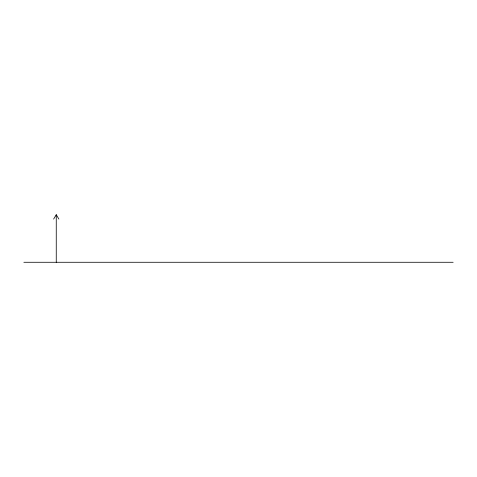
<?xml version="1.0" encoding="UTF-8"?>
<svg xmlns="http://www.w3.org/2000/svg" width="477" height="477" viewBox="0 0 477 477"><rect width="100%" height="100%" fill="white"/><g stroke="black" fill="none" stroke-linecap="round" stroke-linejoin="round"><path stroke-width="0.72" d="M53.627 219.08L56.256 214.722L58.886 219.08M23.85 262.278L453.15 262.278M56.256 214.722L56.256 262.278"/></g></svg>
